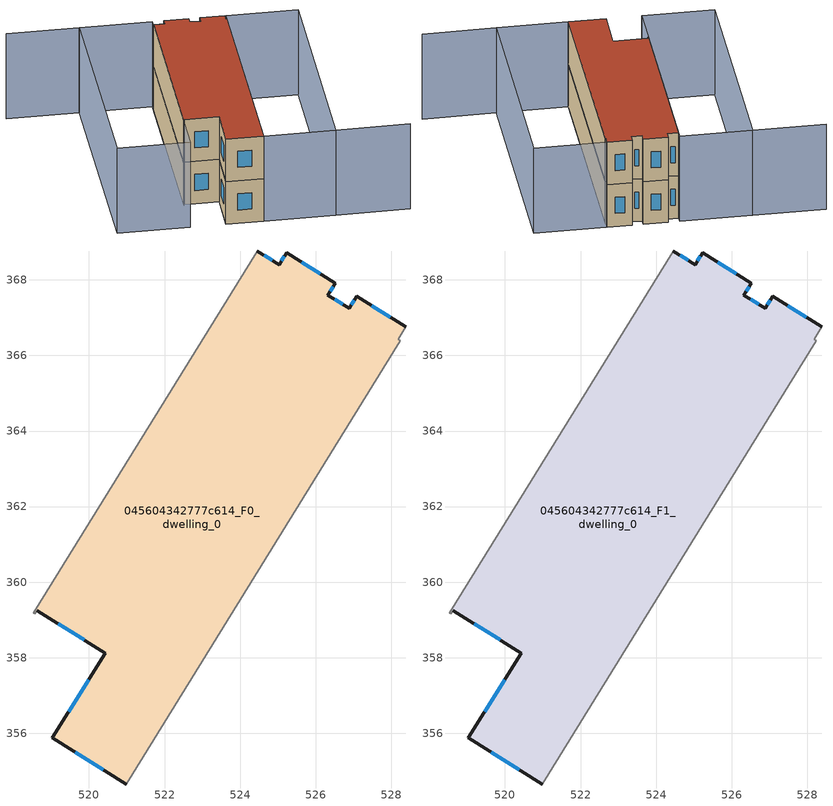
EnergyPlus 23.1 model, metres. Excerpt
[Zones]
045604342777c614_F0_dwelling_0
 floor ground (EU_floor_Construction): 527.09,367.57 528.38,366.75 528.18,366.43 528.24,366.4 520.99,354.66 519.03,355.88 520.44,358.12 518.63,359.25 518.57,359.16 518.53,359.18 524.45,368.76 525.03,368.41 525.23,368.72 526.53,367.92 526.33,367.6 526.89,367.25 z0
 wall outside (EU_wall_Construction): 528.38,366.75 527.09,367.57 526.89,367.25 526.33,367.6 526.53,367.92 525.23,368.72 525.03,368.41 524.45,368.76 / 518.63,359.25 520.44,358.12 519.03,355.88 520.99,354.66 z0:3
 wall adiabatic (EU_wall_Construction): 520.99,354.66 528.24,366.4 528.18,366.43 528.38,366.75 / 524.45,368.76 518.53,359.18 518.57,359.16 518.63,359.25 z0:3
 window (EU_Window_Construction): 527.02,367.47 526.95,367.34 / 527.98,367.01 527.49,367.31 / 519.64,355.5 520.38,355.04 / 520,357.42 519.47,356.58 / 519.19,358.9 519.87,358.47 / 524.85,368.52 524.63,368.65 / 525.17,368.63 525.09,368.51 / 526.12,368.17 525.63,368.47 / 526.39,367.7 526.46,367.82 / 526.71,367.35 526.5,367.49 z0.93:2.07
045604342777c614_F1_dwelling_0
 floor to 045604342777c614_F0_dwelling_0 (EU_floor_Construction): 527.09,367.57 528.38,366.75 528.18,366.43 528.24,366.4 520.99,354.66 519.03,355.88 520.44,358.12 518.63,359.25 518.57,359.16 518.53,359.18 524.45,368.76 525.03,368.41 525.23,368.72 526.52,367.92 526.33,367.6 526.89,367.25 z3
 wall outside (EU_wall_Construction): 528.38,366.75 527.09,367.57 526.89,367.25 526.33,367.6 526.53,367.92 525.23,368.72 525.03,368.41 524.45,368.76 / 518.63,359.25 520.44,358.12 519.03,355.88 520.99,354.66 z3:6
 wall adiabatic (EU_wall_Construction): 520.99,354.66 528.24,366.4 528.18,366.43 528.38,366.75 / 524.45,368.76 518.53,359.18 518.57,359.16 518.63,359.25 z3:6
 window (EU_Window_Construction): 527.02,367.47 526.95,367.34 / 527.98,367.01 527.49,367.31 / 519.64,355.5 520.38,355.04 / 520,357.42 519.47,356.58 / 519.19,358.9 519.87,358.47 / 524.85,368.52 524.63,368.65 / 525.17,368.63 525.09,368.51 / 526.12,368.17 525.63,368.47 / 526.39,367.7 526.46,367.82 / 526.71,367.35 526.5,367.49 z3.93:5.07
 roof outside (EU_roof_Construction): 520.99,354.66 528.24,366.4 528.18,366.43 528.38,366.75 527.09,367.57 526.89,367.25 526.33,367.6 526.53,367.92 525.23,368.72 525.03,368.41 524.45,368.76 518.53,359.18 518.57,359.16 518.63,359.25 520.44,358.12 519.03,355.88 z6
shading: 528.58,349.95 524.74,352.32 / 517.07,373.82 520.87,371.47 / 520.87,371.47 513.4,359.38 / 524.74,352.32 532.19,364.37 / 520.98,354.64 528.44,366.72 / 528.44,366.72 532.2,364.39 / 532.2,364.39 524.74,352.32 / 524.74,352.32 520.98,354.64 / 524.66,369.1 517.19,357.02 / 517.19,357.02 513.39,359.37 / 513.39,359.37 520.86,371.45 / 520.86,371.45 524.66,369.1 z0:6
[Building]
EU S2 Campaign: North Axis=0; Terrain=City; Solar Distribution=FullExterior
[Site:Location]
Montreal-Trudeau.Intl.AP: Latitude=45.4667; Longitude=-73.75; Time Zone=-5; Elevation=36
[SizingPeriod:WeatherFileDays]
AnnualSizingPeriod: Begin Month=1; Begin Day of Month=1; End Month=12; End Day of Month=31; Day of Week for Start Day=Monday; Use Weather File Daylight Saving Period=No; Use Weather File Rain and Snow Indicators=No
[MATERIAL]
EU_InternalMass_Material: Roughness=MediumRough; Thickness=0.1; Conductivity=1; Density=1800; Specific Heat=900; Thermal Absorptance=0.9; Solar Absorptance=0.7; Visible Absorptance=0.7
[MATERIAL:NOMASS] Roughness=MediumRough; Thermal Absorptance=0.9; Solar Absorptance=0.7; Visible Absorptance=0.7
Name | Thermal Resistance
EU_wall_NoMass; EU_floor_NoMass | 1.51479
EU_roof_NoMass | 2.84114
[WINDOWMATERIAL:SIMPLEGLAZINGSYSTEM]
EU_Window_SimpleGlazing: UFactor=3.53504; Solar Heat Gain Coefficient=0.8; Visible Transmittance=0.8
[CONSTRUCTION]
EU_wall_Construction: EU_wall_NoMass
EU_roof_Construction: EU_roof_NoMass
EU_floor_Construction: EU_floor_NoMass
EU_Window_Construction: EU_Window_SimpleGlazing
EU_InternalMass_Construction: EU_InternalMass_Material
[ZONE] Type=1; Multiplier=1; Ceiling Height=autocalculate; Floor Area=autocalculate; Part of Total Floor Area=Yes
Name | Volume
045604342777c614_F0_dwelling_0 | 171.287
045604342777c614_F1_dwelling_0 | 171.286
[INTERNALMASS] Construction=EU_InternalMass_Construction; Surface Area=57.0953
Name | Zone or ZoneList
045604342777c614_F0_dwelling_0_EU_InternalMass | 045604342777c614_F0_dwelling_0
045604342777c614_F1_dwelling_0_EU_InternalMass | 045604342777c614_F1_dwelling_0
[OTHEREQUIPMENT] Fuel Type=Electricity; Design Level Calculation Method=Watts/Area; Power per Zone Floor Area=1; Fraction Latent=0; Fraction Radiant=0; Fraction Lost=0; Carbon Dioxide Generation Rate=0; EndUse Subcategory=EU_Step8_InternalGains
Name | Zone or ZoneList or Space or SpaceList | Schedule
EU_Step8_InternalGain_045604342777c614_F0_dwelling_0_f000 | 045604342777c614_F0_dwelling_0 | EU_Step8_GainSchedule_045604342777c614_F0_dwelling_0_f000
EU_Step8_InternalGain_045604342777c614_F1_dwelling_0_f000 | 045604342777c614_F1_dwelling_0 | EU_Step8_GainSchedule_045604342777c614_F1_dwelling_0_f000
[ZONEVENTILATION:DESIGNFLOWRATE] Schedule=EU_AlwaysOn; Design Flow Rate Calculation Method=AirChanges/Hour; Air Changes per Hour=0.775154; Ventilation Type=Natural; Fan Pressure Rise=0; Fan Total Efficiency=1; Constant Term Coefficient=1; Temperature Term Coefficient=0; Velocity Term Coefficient=0; Velocity Squared Term Coefficient=0; Minimum Indoor Temperature=-100; Maximum Indoor Temperature=100; Delta Temperature=-100; Minimum Outdoor Temperature=-100; Maximum Outdoor Temperature=100; Maximum Wind Speed=40
Name | Zone or ZoneList or Space or SpaceList
EU_ConstantAir_045604342777c614_F0_dwelling_0 | 045604342777c614_F0_dwelling_0
EU_ConstantAir_045604342777c614_F1_dwelling_0 | 045604342777c614_F1_dwelling_0
[HVACTEMPLATE:THERMOSTAT] Constant Heating Setpoint=20; Constant Cooling Setpoint=50
EU_HeatOnly_045604342777c614_F0_dwelling_0; EU_HeatOnly_045604342777c614_F1_dwelling_0
[HVACTEMPLATE:ZONE:IDEALLOADSAIRSYSTEM] System Availability Schedule=EU_AlwaysOn; Maximum Heating Supply Air Temperature=50; Minimum Cooling Supply Air Temperature=13; Maximum Heating Supply Air Humidity Ratio=0.0156; Minimum Cooling Supply Air Humidity Ratio=0.0077; Heating Limit=NoLimit; Cooling Limit=NoLimit; Heating Availability Schedule=EU_AlwaysOn; Cooling Availability Schedule=EU_CoolingOff; Dehumidification Control Type=ConstantSensibleHeatRatio; Cooling Sensible Heat Ratio=0.7; Dehumidification Setpoint=60; Humidification Control Type=None; Humidification Setpoint=30; Outdoor Air Method=None; Outdoor Air Flow Rate per Person=0.00944; Outdoor Air Flow Rate per Zone Floor Area=0; Outdoor Air Flow Rate per Zone=0; Demand Controlled Ventilation Type=None; Outdoor Air Economizer Type=NoEconomizer; Heat Recovery Type=None; Sensible Heat Recovery Effectiveness=0.7; Latent Heat Recovery Effectiveness=0.65
Name | Template Thermostat
045604342777c614_F0_dwelling_0 | EU_HeatOnly_045604342777c614_F0_dwelling_0
045604342777c614_F1_dwelling_0 | EU_HeatOnly_045604342777c614_F1_dwelling_0
[SIZING:ZONE] Zone Cooling Design Supply Air Temperature Input Method=SupplyAirTemperature; Zone Cooling Design Supply Air Temperature=13; Zone Heating Design Supply Air Temperature Input Method=SupplyAirTemperature; Zone Heating Design Supply Air Temperature=50; Zone Cooling Design Supply Air Humidity Ratio=0.008; Zone Heating Design Supply Air Humidity Ratio=0.008; Cooling Design Air Flow Method=DesignDay; Cooling Design Air Flow Rate=0; Cooling Minimum Air Flow per Zone Floor Area=0.000762; Cooling Minimum Air Flow=0; Cooling Minimum Air Flow Fraction=0.2; Heating Design Air Flow Method=DesignDay; Heating Design Air Flow Rate=0; Heating Maximum Air Flow per Zone Floor Area=0.002032; Heating Maximum Air Flow=0.141576; Heating Maximum Air Flow Fraction=0.3; Account for Dedicated Outdoor Air System=No; Dedicated Outdoor Air System Control Strategy=NeutralSupplyAir; Dedicated Outdoor Air Low Setpoint Temperature for Design=autosize; Dedicated Outdoor Air High Setpoint Temperature for Design=autosize; Zone Load Sizing Method=Sensible Load Only No Latent Load; Zone Latent Cooling Design Supply Air Humidity Ratio Input Method=HumidityRatioDifference; Zone Cooling Design Supply Air Humidity Ratio Difference=0.005; Zone Latent Heating Design Supply Air Humidity Ratio Input Method=HumidityRatioDifference; Zone Humidification Design Supply Air Humidity Ratio Difference=0.005
045604342777c614_F0_dwelling_0; 045604342777c614_F1_dwelling_0
[SCHEDULE:CONSTANT]
Name | Hourly Value
EU_AlwaysOn | 1
EU_CoolingOff | 0
[SCHEDULE:FILE] Column Number=1; Rows to Skip at Top=0; Number of Hours of Data=8760; Column Separator=Comma; Interpolate to Timestep=No; Minutes per Item=60; Adjust Schedule for Daylight Savings=Yes
Name | File
EU_Step8_GainSchedule_045604342777c614_F0_dwelling_0_f000 | ../../schedules/045604342777c614/045604342777c614_F0_dwelling_0_f000_gain.csv
EU_Step8_GainSchedule_045604342777c614_F1_dwelling_0_f000 | ../../schedules/045604342777c614/045604342777c614_F1_dwelling_0_f000_gain.csv
